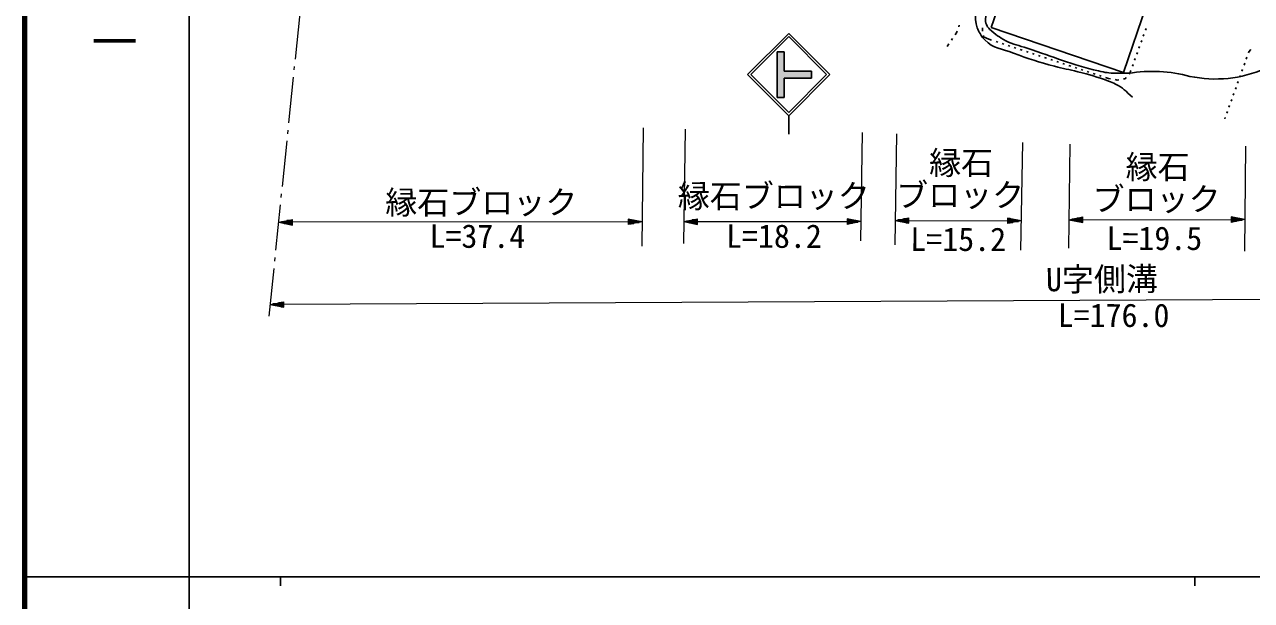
# Model space of a CAD drawing. Units: millimetres, scale not verified. Extents: x 40000 to 680000, y 20000 to 380000.
# Drawn here: x 40000 to 174182, y 202409 to 265352 of the extents above; entities that cross this region are included whole.
import ezdxf
from ezdxf.enums import TextEntityAlignment as Align

# ---------------------------------------------------------------- set-up
doc = ezdxf.new("R2010")
doc.units = ezdxf.units.MM
doc.header["$LTSCALE"] = 1000
for name, color, linetype, lineweight in [('M-BGD', 7, 'Continuous', 25), ('M-BGD-HTXT', 7, 'Continuous', 13), ('M-STR-HTXT', 7, 'Continuous', 13), ('M-STR-STRC', 7, 'Continuous', 25), ('M-TTL', 2, 'Continuous', 140), ('M-TTL-BAND', 7, 'Continuous', 25)]:
    doc.layers.add(name, color=color, linetype=linetype, lineweight=lineweight)
doc.styles.add('@ＭＳ ゴシック', font='')
doc.styles.add('ＭＳ ゴシック', font='')
doc.styles.get('@ＭＳ ゴシック').set_extended_font_data('@MS Gothic')
doc.styles.get('ＭＳ ゴシック').set_extended_font_data('MS Gothic')

msp = doc.modelspace()

# ---------------------------------------------------------------- hatches: boundary and pattern name
at = {"layer": 'M-STR-STRC'}
msp.add_hatch(color=256, dxfattribs=at).paths.add_polyline_path([(122321, 262383), (123071, 262383), (123071, 260258), (126071, 260258), (126071, 259508), (123071, 259508), (123071, 257383), (122321, 257383)])

# ---------------------------------------------------------------- linework, layer by layer
at = {"layer": 'M-BGD'}
for p, q in [((145702, 265045), (148225, 272227)), ((162712, 267460), (160173, 260110)), ((141949, 264521), (141767, 264245)), ((141992, 264637), (141949, 264521)), ((142230, 265296), (142162, 265108)), ((144765, 264769), (144783, 264994)), ((144784, 264644), (144765, 264769)), ((160173, 260110), (145702, 265045)), ((162662, 264936), (162594, 264748)), ((141103, 263246), (140920, 262970)), ((141490, 263829), (141379, 263662)), ((144881, 264025), (144862, 264150)), ((145442, 263770), (144881, 264025)), ((145770, 263662), (145442, 263770)), ((146435, 263444), (146245, 263506)), ((147100, 263225), (146910, 263288)), ((147765, 263007), (147575, 263069)), ((162186, 263620), (162117, 263432)), ((162424, 264278), (162356, 264090)), ((148430, 262788), (148240, 262850)), ((149095, 262569), (148905, 262632)), ((149760, 262351), (149570, 262413)), ((150425, 262132), (150235, 262195)), ((151090, 261914), (150900, 261976)), ((151755, 261695), (151565, 261758)), ((161709, 262304), (161641, 262116)), ((161947, 262962), (161879, 262774)), ((173689, 261773), (173621, 261585)), ((173911, 262385), (173859, 262243)), ((174099, 262626), (173911, 262385)), ((152420, 261477), (152230, 261539)), ((153085, 261258), (152895, 261321)), ((153750, 261040), (153560, 261102)), ((154415, 260821), (154225, 260883)), ((155080, 260602), (154890, 260665)), ((155745, 260384), (155555, 260446)), ((160993, 260329), (160891, 260045)), ((161232, 260988), (161164, 260800)), ((161470, 261646), (161402, 261458)), ((173213, 260456), (173145, 260268)), ((173451, 261115), (173383, 260927)), ((156410, 260165), (156220, 260228)), ((157075, 259947), (156885, 260009)), ((157740, 259728), (157550, 259791)), ((158543, 259464), (158215, 259572)), ((158772, 259422), (158543, 259464)), ((159492, 259289), (159264, 259331)), ((159685, 259321), (159492, 259289)), ((159894, 260035), (160766, 260026)), ((160371, 259432), (160178, 259401)), ((160470, 259548), (160371, 259432)), ((160891, 260045), (160793, 259930)), ((172737, 259140), (172668, 258952)), ((172975, 259798), (172907, 259610)), ((172260, 257824), (172192, 257635)), ((172498, 258482), (172430, 258294)), ((171784, 256507), (171716, 256319)), ((172022, 257165), (171954, 256977)), ((171307, 255191), (171256, 255048)), ((171546, 255849), (171478, 255661))]:
    msp.add_line(p, q, dxfattribs=at)
for centre, radius, start, end in [((170239, 272934), 13536, 258.13011, 293.64187), ((163323, 244299), 15933, 74.96941, 99.23344)]:
    msp.add_arc(centre, radius, start, end, dxfattribs=at)
for points, knots in [([(145526, 264852), (145398, 264984), (145353, 265046), (145272, 265190), (145138, 265428), (145104, 265595), (145103, 265868), (145095, 267240), (145908, 267888), (146034, 269254), (146086, 269815), (146121, 270157), (145949, 270694), (145877, 270921), (145778, 271032), (145611, 271202), (145313, 271503), (145130, 271666), (144764, 271879), (144444, 272065), (144267, 272182), (143917, 272302), (142611, 272751), (141822, 272862), (140446, 272980), (138777, 273122), (138083, 272989), (136165, 272711)], [0, 0, 0, 0, 1, 1, 1, 2, 2, 2, 3, 3, 3, 4, 4, 4, 5, 5, 5, 6, 6, 6, 7, 7, 7, 8, 8, 8, 9, 9, 9, 9]), ([(136397, 272116), (137909, 272103), (138427, 272157), (139684, 271879), (140287, 271745), (140623, 271656), (141208, 271456), (141714, 271283), (142015, 271215), (142478, 270948), (143166, 270550), (143446, 270149), (143917, 269508), (144060, 269314), (144036, 269151), (144087, 268916), (144374, 267590), (143809, 266771), (144087, 265444), (144136, 265209), (144154, 265070), (144256, 264852), (144489, 264353), (144633, 264060), (145018, 263666), (145959, 262704), (146901, 262730), (148154, 262239), (149868, 261569), (150860, 261267), (152638, 260788), (153622, 260522), (154190, 260444), (155178, 260195), (156517, 259857), (157260, 259633), (158565, 259179), (158872, 259072), (159036, 258987), (159327, 258840), (160147, 258425), (160396, 258116), (161189, 257401)], [0, 0, 0, 0, 1, 1, 1, 2, 2, 2, 3, 3, 3, 4, 4, 4, 5, 5, 5, 6, 6, 6, 7, 7, 7, 8, 8, 8, 9, 9, 9, 10, 10, 10, 11, 11, 11, 12, 12, 12, 13, 13, 13, 14, 14, 14, 14]), ([(145526, 264852), (146275, 264215), (146559, 263988), (147315, 263586), (148162, 263135), (148724, 263079), (149635, 262778), (152683, 261772), (154334, 260989), (157464, 260280), (158178, 260118), (158589, 260029), (159322, 260023), (159545, 260021), (159629, 260016), (159894, 260035)], [0, 0, 0, 0, 1, 1, 1, 2, 2, 2, 3, 3, 3, 4, 4, 4, 5, 5, 5, 5])]:
    msp.add_open_spline(points, degree=3, knots=knots, dxfattribs=at)
at = {"layer": 'M-BGD-HTXT'}
for p, q in [((70091, 266555), (69584, 261580)), ((69503, 260784), (69462, 260386)), ((69381, 259591), (68874, 254616)), ((68793, 253820), (68753, 253423)), ((68672, 252627), (68165, 247652)), ((67962, 245663), (67456, 240688)), ((68084, 246857), (68043, 246459)), ((67375, 239893), (67334, 239495)), ((67253, 238699), (66721, 233476))]:
    msp.add_line(p, q, dxfattribs=at)
at = {"layer": 'M-STR-HTXT'}
for p, q in [((107660, 254047), (107500, 241138)), ((112252, 253920), (112077, 241412)), ((131590, 253547), (131421, 241723)), ((135359, 253395), (135187, 241270)), ((149124, 252459), (148941, 240688)), ((154328, 252271), (154187, 240928)), ((173544, 252045), (173411, 240579)), ((135225, 243936), (136726, 244232)), ((136724, 243632), (136726, 244232)), ((154226, 244024), (155725, 244324)), ((155426, 244264), (155726, 244264)), ((155726, 243724), (155725, 244324)), ((173451, 244031), (171951, 244331)), ((171951, 244331), (171951, 243731)), ((172251, 244271), (171951, 244271)), ((67796, 243738), (69295, 244040)), ((67796, 243738), (69296, 243740)), ((67796, 243738), (69296, 243440)), ((69295, 243800), (68095, 243798)), ((69296, 243680), (68096, 243678)), ((68395, 243859), (69295, 243860)), ((68396, 243619), (69296, 243620)), ((69295, 243920), (68695, 243919)), ((69296, 243560), (68696, 243559)), ((68995, 243979), (69295, 243980)), ((68996, 243499), (69296, 243500)), ((69296, 243440), (69295, 244040)), ((106032, 243786), (69296, 243740)), ((107532, 243788), (106032, 244086)), ((106032, 244086), (106033, 243486)), ((106332, 244026), (106032, 244026)), ((106032, 243966), (106632, 243967)), ((106932, 243907), (106032, 243906)), ((106032, 243846), (107232, 243847)), ((107532, 243788), (106032, 243786)), ((106032, 243726), (107232, 243727)), ((107532, 243788), (106033, 243486)), ((106933, 243667), (106033, 243666)), ((106033, 243606), (106633, 243607)), ((106333, 243546), (106033, 243546)), ((112110, 243812), (113610, 244112)), ((112110, 243812), (113610, 243512)), ((112110, 243812), (113610, 243812)), ((113610, 243872), (112410, 243872)), ((113610, 243752), (112410, 243752)), ((112710, 243932), (113610, 243932)), ((112710, 243692), (113610, 243692)), ((113610, 243992), (113010, 243992)), ((113610, 243632), (113010, 243632)), ((113310, 244052), (113610, 244052)), ((113310, 243572), (113610, 243572)), ((113610, 243512), (113610, 244112)), ((113610, 243812), (129951, 243814)), ((131451, 243815), (129951, 244114)), ((129951, 244114), (129951, 243514)), ((130251, 244054), (129951, 244054)), ((129951, 243994), (130551, 243995)), ((130851, 243935), (129951, 243934)), ((129951, 243874), (131151, 243875)), ((131451, 243815), (129951, 243514)), ((131451, 243815), (129951, 243814)), ((129951, 243754), (131151, 243755)), ((130851, 243695), (129951, 243694)), ((129951, 243634), (130551, 243635)), ((130251, 243574), (129951, 243574)), ((135225, 243936), (136724, 243632)), ((135225, 243936), (136725, 243932)), ((136725, 243992), (135525, 243996)), ((136725, 243872), (135525, 243876)), ((135825, 243815), (136725, 243812)), ((135826, 244055), (136726, 244052)), ((136725, 243752), (136125, 243754)), ((136726, 244112), (136126, 244114)), ((136424, 243693), (136724, 243692)), ((136426, 244173), (136726, 244172)), ((136725, 243932), (147491, 243899)), ((147492, 244199), (147490, 243599)), ((148991, 243894), (147490, 243599)), ((148991, 243894), (147491, 243899)), ((147491, 243839), (148691, 243835)), ((148391, 243776), (147491, 243779)), ((147491, 243719), (148091, 243717)), ((147791, 243658), (147491, 243659)), ((148991, 243894), (147492, 244199)), ((147792, 244138), (147492, 244139)), ((147492, 244079), (148092, 244077)), ((148392, 244016), (147492, 244019)), ((147492, 243959), (148692, 243955)), ((154226, 244024), (155726, 243724)), ((154226, 244024), (155726, 244024)), ((155726, 244084), (154526, 244084)), ((155726, 243964), (154526, 243964)), ((154826, 244144), (155726, 244144)), ((154826, 243904), (155726, 243904)), ((155726, 244204), (155126, 244204)), ((155726, 243844), (155126, 243844)), ((155426, 243784), (155726, 243784)), ((155726, 244024), (171951, 244031)), ((171951, 244211), (172551, 244211)), ((172851, 244151), (171951, 244151)), ((171951, 244091), (173151, 244091)), ((173451, 244031), (171951, 243731)), ((173451, 244031), (171951, 244031)), ((171951, 243971), (173151, 243971)), ((172851, 243911), (171951, 243911)), ((171951, 243851), (172551, 243851)), ((172251, 243791), (171951, 243791)), ((66868, 234749), (68366, 235057)), ((67467, 234872), (68367, 234877)), ((68367, 234937), (67767, 234934)), ((68067, 234995), (68367, 234997)), ((68369, 234457), (68366, 235057)), ((244213, 235662), (68368, 234757)), ((66868, 234749), (68368, 234757)), ((66868, 234749), (68369, 234457)), ((68368, 234817), (67168, 234811)), ((68368, 234697), (67168, 234691)), ((67469, 234632), (68369, 234637)), ((68369, 234577), (67769, 234574)), ((68069, 234515), (68369, 234517))]:
    msp.add_line(p, q, dxfattribs=at)
at = {"layer": 'M-STR-STRC'}
for p, q in [((119072, 259883), (123572, 264383)), ((128072, 259883), (123572, 264383)), ((119425, 259883), (123572, 264030)), ((127718, 259883), (123572, 264030)), ((122321, 262383), (122321, 257383)), ((122321, 262383), (123071, 262383)), ((123071, 262383), (123071, 260258)), ((119072, 259883), (123572, 255383)), ((119425, 259883), (123572, 255736)), ((123071, 260258), (126071, 260258)), ((123071, 259508), (126071, 259508)), ((123071, 259508), (123071, 257383)), ((123572, 255736), (127718, 259883)), ((123572, 255383), (128072, 259883)), ((126071, 260258), (126071, 259508)), ((122321, 257383), (123071, 257383)), ((123572, 255383), (123572, 253383))]:
    msp.add_line(p, q, dxfattribs=at)
at = {"layer": 'M-TTL'}
msp.add_line((40000, 380000), (40000, 20000), dxfattribs=at)
at = {"layer": 'M-TTL-BAND'}
for p, q in [((58000, 370000), (58000, 20000)), ((40000, 205000), (579000, 205000)), ((68000, 205000), (68000, 204000)), ((168000, 205000), (168000, 204000))]:
    msp.add_line(p, q, dxfattribs=at)

# ---------------------------------------------------------------- texts
at = {"layer": 'M-STR-HTXT', "style": 'ＭＳ ゴシック'}
for s, rotation, p in [('縁石', 0.054, (138934, 248182)), ('縁石', 0.054, (160419, 247740)), ('縁石ブロック', 0.054, (111444, 244553)), ('ブロック', 0.054, (135324, 244656)), ('縁石ブロック', 0.054, (79454, 243856)), ('ブロック', 0.054, (156809, 244214)), ('L=37.4', 359.903, (84282, 240186)), ('L=18.2', 359.903, (116717, 240188)), ('L=15.2', 359.903, (136873, 239846)), ('L=19.5', 359.903, (158324, 239956)), ('U字側溝', 0.434, (151725, 235422)), ('L=176.0', 359.903, (152990, 231539))]:
    msp.add_text(s, height=2566, rotation=rotation, dxfattribs=at).set_placement(p, align=Align.BOTTOM_LEFT)
at = {"layer": 'M-TTL-BAND', "style": '@ＭＳ ゴシック'}
msp.add_text('縮尺千分の一', height=3666, rotation=270, dxfattribs=at).set_placement((49777, 261030), align=Align.MIDDLE_RIGHT)

doc.saveas('drawing.dxf')
